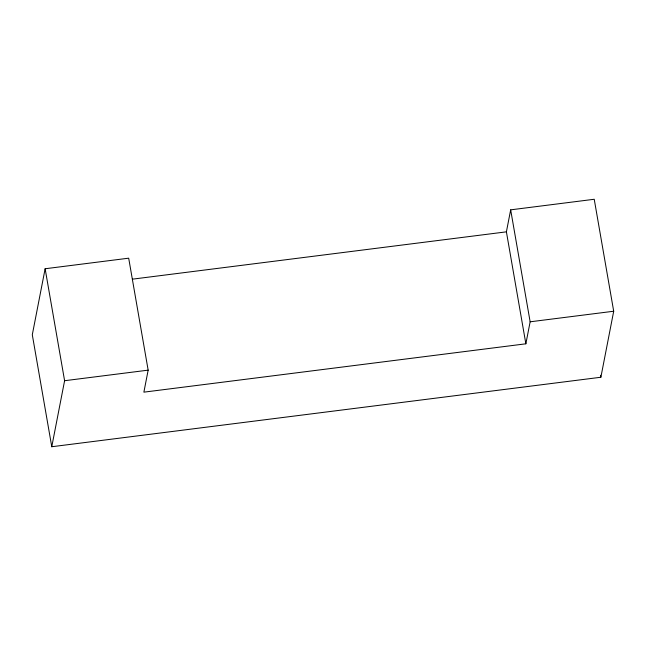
<?xml version="1.0" encoding="UTF-8"?>
<svg xmlns="http://www.w3.org/2000/svg" width="646" height="646" viewBox="0 0 646 646"><rect width="100%" height="100%" fill="white"/><g stroke="black" fill="none" stroke-linecap="round" stroke-linejoin="round"><path stroke-width="0.97" d="M45.131 268.752L32.3 334.765L51.769 446.733L600.869 377.248L613.7 311.235L594.231 199.267L510.671 209.845L506.399 231.841L525.86 343.809L143.88 392.154L148.16 370.15L128.691 258.182L45.131 268.752L64.6 380.72L51.769 446.733M525.86 343.809L530.14 321.805L510.671 209.845M132.414 279.169L506.399 231.841M64.6 380.72L148.16 370.15M530.14 321.805L613.7 311.235M600.522 375.261L600.869 377.248"/></g></svg>
